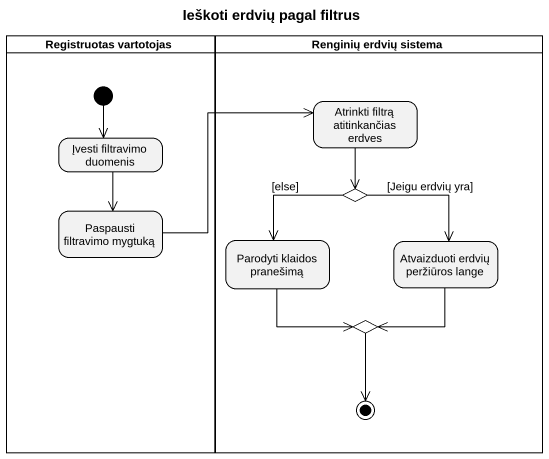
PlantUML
@startuml
title Ieškoti erdvių pagal filtrus
hide empty description
state "Registruotas vartotojas" as Registruotas_vartotojas <<partition>> {
  state "Įvesti filtravimo duomenis" as Įvesti_filtravimo_duomenis
  state "Paspausti filtravimo mygtuką" as Paspausti_filtravimo_mygtuką
  [*] --> Įvesti_filtravimo_duomenis
}
state "Renginių erdvių sistema" as Renginių_erdvių_sistema <<partition>> {
  state "Atrinkti filtrą atitinkančias erdves" as Atrinkti_filtrą
  state choice1 <<choice>>
  state "Parodyti klaidos pranešimą" as Parodyti_klaidos_pranešimą
  state "Atvaizduoti erdvių peržiūros lange" as Atvaizduoti_erdvių
  state choice2 <<choice>>
  choice2 --> [*]
}
Įvesti_filtravimo_duomenis --> Paspausti_filtravimo_mygtuką
Atrinkti_filtrą --> choice1
choice1 --> Parodyti_klaidos_pranešimą : [else]
choice1 --> Atvaizduoti_erdvių : [Jeigu erdvių yra]
Paspausti_filtravimo_mygtuką -right-> Atrinkti_filtrą
Parodyti_klaidos_pranešimą --> choice2
Atvaizduoti_erdvių --> choice2
@enduml
